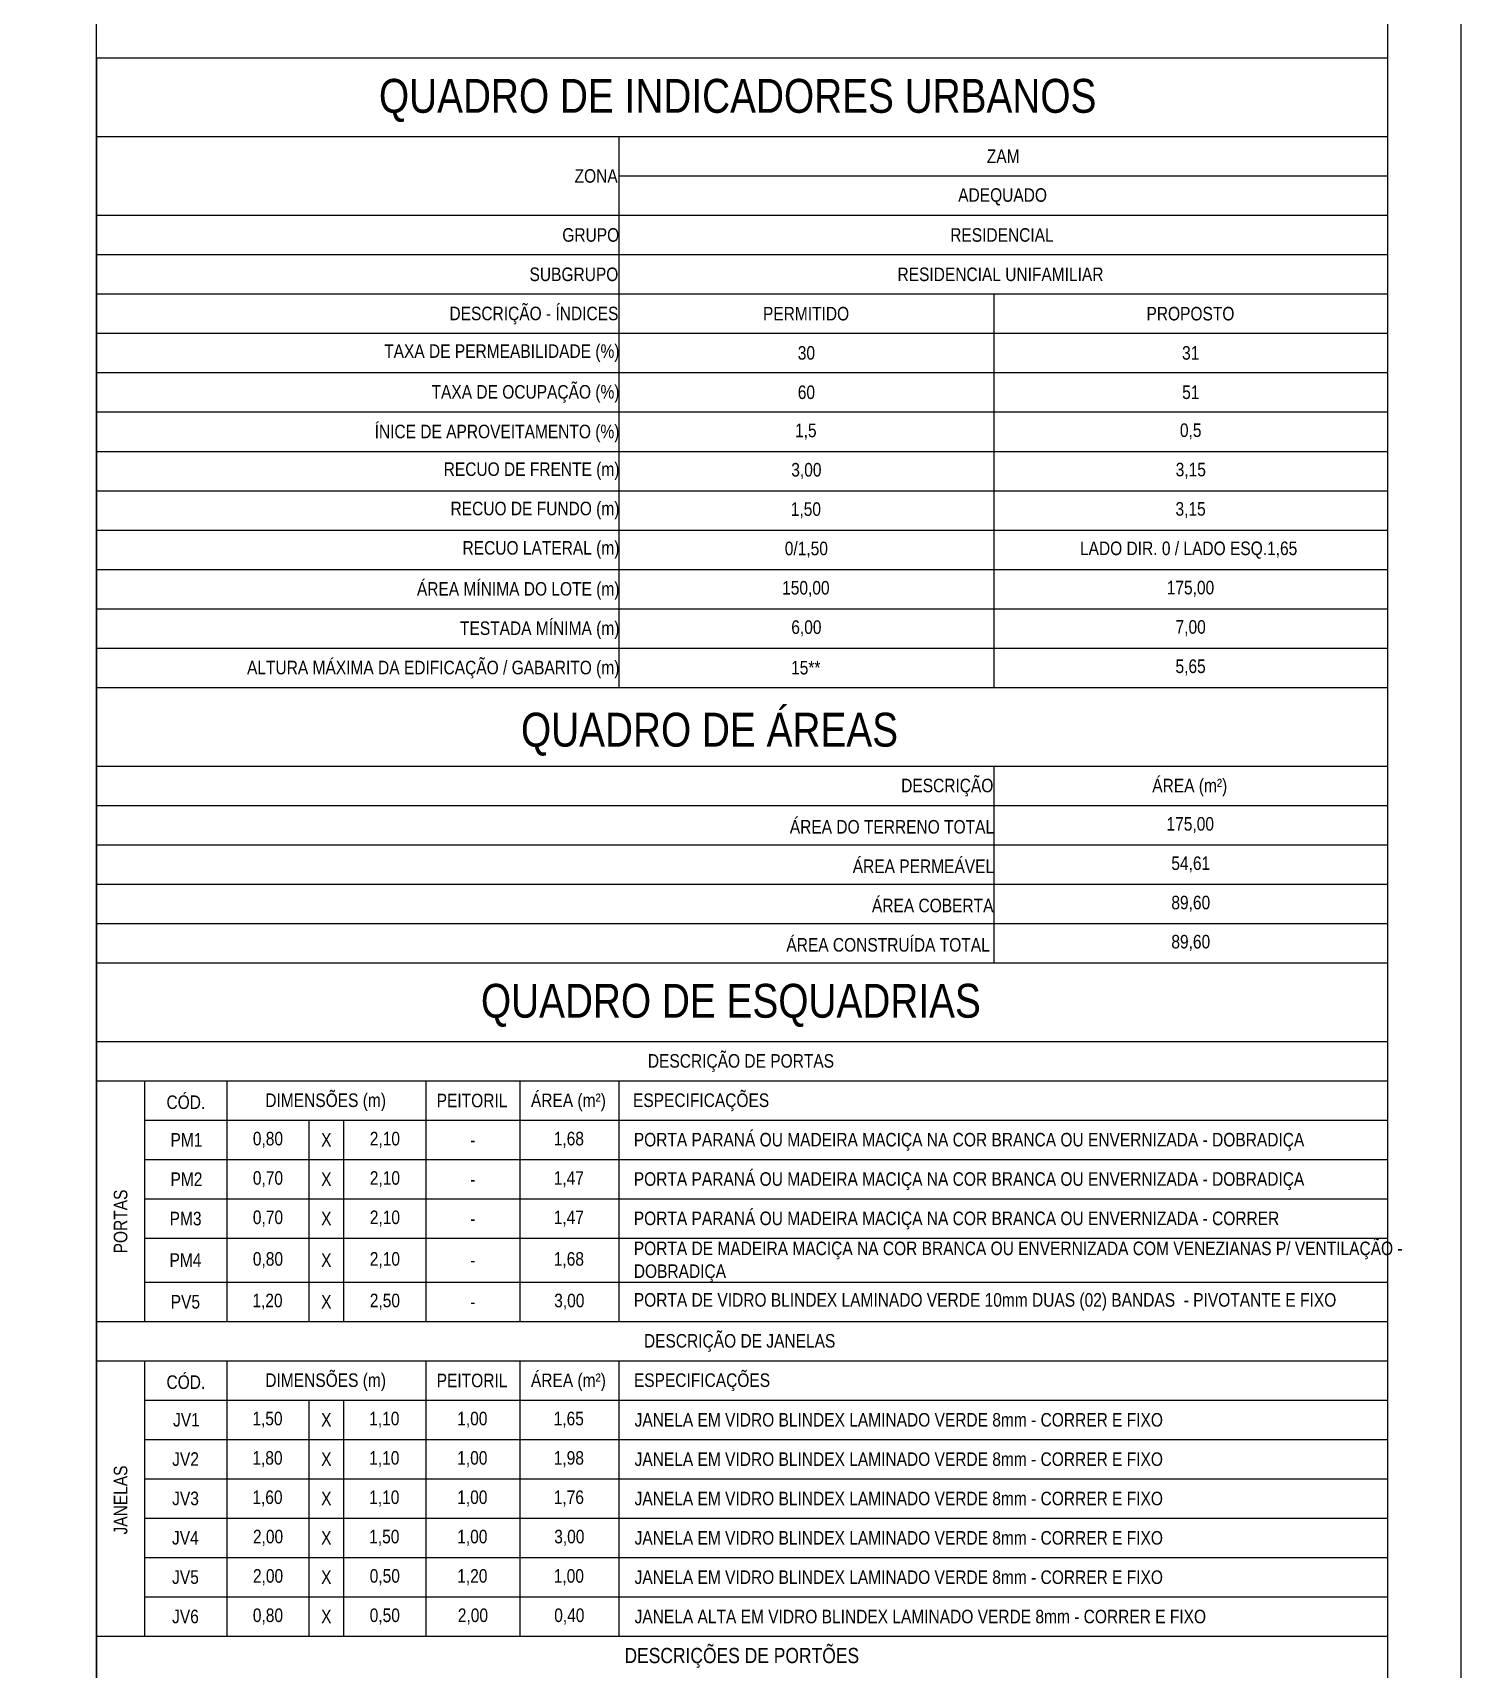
# Model space of a CAD drawing. Header units: millimetres. Extents: x -677 to -23, y -135 to 1112.
# Drawn here: x -37.14 to -22.62, y 861.22 to 877.85 of the extents above; entities that cross this region are included whole.
import ezdxf

# ---------------------------------------------------------------- set-up
doc = ezdxf.new("R2010")
doc.units = ezdxf.units.MM
doc.header["$LTSCALE"] = 20
doc.header["$MEASUREMENT"] = 0
doc.layers.get('0').update_dxf_attribs({"linetype": 'CONTINUOUS'})
doc.styles.add('F2', font='swissc.ttf')

msp = doc.modelspace()

# ---------------------------------------------------------------- linework, layer by layer
at = {"color": 7, "linetype": 'Continuous'}
msp.add_line((-36.496, 859.953), (-36.496, 882.378), dxfattribs=at)
at = {"linetype": 'Continuous'}
for p, q in [((-36.496, 877.599), (-23.371, 877.599)), ((-36.496, 877.599), (-36.496, 859.953)), ((-23.371, 877.599), (-23.371, 859.953)), ((-36.496, 876.799), (-23.371, 876.799)), ((-31.185, 876.799), (-31.185, 871.199)), ((-31.185, 876.399), (-23.371, 876.399)), ((-36.496, 875.999), (-23.371, 875.999)), ((-36.496, 875.599), (-23.371, 875.599)), ((-36.496, 875.199), (-23.371, 875.199)), ((-27.373, 875.199), (-27.373, 871.199)), ((-36.496, 874.799), (-23.371, 874.799)), ((-36.496, 874.399), (-23.371, 874.399)), ((-36.496, 873.999), (-23.371, 873.999)), ((-36.496, 873.599), (-23.371, 873.599)), ((-36.496, 873.199), (-23.371, 873.199)), ((-36.496, 872.799), (-23.371, 872.799)), ((-36.496, 872.399), (-23.371, 872.399)), ((-36.496, 871.999), (-23.371, 871.999)), ((-36.496, 871.599), (-23.371, 871.599)), ((-36.496, 871.199), (-23.371, 871.199)), ((-36.496, 870.399), (-23.371, 870.399)), ((-27.373, 870.399), (-27.373, 868.399)), ((-36.496, 869.999), (-23.371, 869.999)), ((-36.496, 869.599), (-23.371, 869.599)), ((-36.496, 869.199), (-23.371, 869.199)), ((-36.496, 868.799), (-23.371, 868.799)), ((-36.496, 868.399), (-23.371, 868.399)), ((-36.496, 867.599), (-23.371, 867.599)), ((-36.496, 867.199), (-23.371, 867.199)), ((-36.006, 867.199), (-36.006, 864.753)), ((-35.171, 867.199), (-35.171, 864.753)), ((-33.148, 867.199), (-33.148, 864.753)), ((-32.192, 867.199), (-32.192, 864.753)), ((-31.185, 867.199), (-31.185, 864.753)), ((-36.006, 866.799), (-23.371, 866.799)), ((-34.336, 866.799), (-34.336, 864.753)), ((-33.983, 866.799), (-33.983, 864.753)), ((-36.006, 866.399), (-23.371, 866.399)), ((-36.006, 865.999), (-23.371, 865.999)), ((-36.006, 865.599), (-23.371, 865.599)), ((-36.006, 865.153), (-23.371, 865.153)), ((-36.496, 864.753), (-23.371, 864.753)), ((-36.496, 864.353), (-23.371, 864.353)), ((-36.006, 864.353), (-36.006, 861.553)), ((-35.171, 864.353), (-35.171, 861.553)), ((-33.148, 864.353), (-33.148, 861.553)), ((-32.192, 864.353), (-32.192, 861.553)), ((-31.185, 864.353), (-31.185, 861.553)), ((-36.006, 863.953), (-23.371, 863.953)), ((-34.336, 863.953), (-34.336, 861.553)), ((-33.983, 863.953), (-33.983, 861.553)), ((-36.006, 863.553), (-23.371, 863.553)), ((-36.006, 863.153), (-23.371, 863.153)), ((-36.006, 862.753), (-23.371, 862.753)), ((-36.006, 862.353), (-23.371, 862.353)), ((-36.006, 861.953), (-23.371, 861.953)), ((-36.496, 861.553), (-23.371, 861.553))]:
    msp.add_line(p, q, dxfattribs=at)
at = {"color": 2}
msp.add_lwpolyline([(-85.701, 838.578), (-22.621, 838.578), (-22.621, 883.128), (-85.701, 883.128)], close=True, dxfattribs=at)
at = {"color": 5, "linetype": 'Continuous'}
msp.add_lwpolyline([(-83.826, 882.378), (-23.371, 882.378), (-23.371, 839.328), (-83.826, 839.328)], close=True, dxfattribs=at)

# ---------------------------------------------------------------- texts
at = {"color": 7, "linetype": 'Continuous', "style": 'F2'}
for s, height, p in [('QUADRO DE INDICADORES URBANOS', 0.34422, (-33.624, 877.041)), ('ZAM', 0.1377, (-27.444, 876.53)), ('ZONA', 0.1377, (-31.635, 876.33)), ('ADEQUADO', 0.1377, (-27.735, 876.136)), ('GRUPO', 0.1377, (-31.76, 875.73)), ('RESIDENCIAL', 0.13769, (-27.816, 875.73)), ('SUBGRUPO', 0.1377, (-32.093, 875.33)), ('RESIDENCIAL UNIFAMILIAR', 0.13769, (-28.352, 875.33)), ('DESCRIÇÃO - ÍNDICES', 0.13769, (-32.907, 874.932)), ('PERMITIDO', 0.1377, (-29.72, 874.93)), ('PROPOSTO', 0.1377, (-25.821, 874.93)), ('TAXA DE PERMEABILIDADE (%%%)', 0.13769, (-33.571, 874.549)), ('30', 0.1377, (-29.366, 874.531)), ('31', 0.1377, (-25.459, 874.531)), ('TAXA DE OCUPAÇÃO (%%%)', 0.13769, (-33.089, 874.135)), ('60', 0.1377, (-29.366, 874.131)), ('51', 0.1377, (-25.458, 874.131)), ('ÍNICE DE APROVEITAMENTO (%%%)', 0.13769, (-33.668, 873.732)), ('1,5', 0.1377, (-29.394, 873.743)), ('0,5', 0.1377, (-25.481, 873.745)), ('RECUO DE FRENTE (m)', 0.13769, (-32.966, 873.349)), ('3,00', 0.1377, (-29.432, 873.343)), ('3,15', 0.1377, (-25.524, 873.345)), ('RECUO DE FUNDO (m)', 0.13769, (-32.896, 872.949)), ('1,50', 0.1377, (-29.437, 872.943)), ('3,15', 0.1377, (-25.526, 872.945)), ('RECUO LATERAL (m)', 0.13769, (-32.774, 872.549)), ('0/1,50', 0.1377, (-29.498, 872.543)), ('LADO DIR. 0 / LADO ESQ.1,65', 0.13769, (-26.497, 872.544)), ('ÁREA MÍNIMA DO LOTE (m)', 0.13769, (-33.238, 872.132)), ('150,00', 0.1377, (-29.525, 872.143)), ('175,00', 0.1377, (-25.615, 872.145)), ('TESTADA MÍNIMA (m)', 0.13769, (-32.8, 871.732)), ('6,00', 0.1377, (-29.432, 871.743)), ('7,00', 0.1377, (-25.525, 871.745)), ('ALTURA MÁXIMA DA EDIFICAÇÃO / GABARITO (m)', 0.13769, (-34.965, 871.332)), ('15**', 0.1377, (-29.434, 871.331)), ('5,65', 0.1377, (-25.526, 871.345)), ('QUADRO DE ÁREAS', 0.34422, (-32.18, 870.597)), ('DESCRIÇÃO', 0.1377, (-28.315, 870.133)), ('ÁREA (m²)', 0.1377, (-25.762, 870.132)), ('ÁREA DO TERRENO TOTAL', 0.13769, (-29.447, 869.713)), ('175,00', 0.1377, (-25.617, 869.743)), ('ÁREA PERMEÁVEL', 0.13769, (-28.807, 869.312)), ('54,61', 0.1377, (-25.568, 869.343)), ('ÁREA COBERTA', 0.13769, (-28.612, 868.913)), ('89,60', 0.1377, (-25.568, 868.943)), ('ÁREA CONSTRUÍDA TOTAL', 0.13769, (-29.482, 868.513)), ('89,60', 0.1377, (-25.568, 868.545)), ('QUADRO DE ESQUADRIAS', 0.34422, (-32.587, 867.841)), ('DESCRIÇÃO DE PORTAS', 0.13769, (-30.89, 867.333)), ('CÓD.', 0.1377, (-35.784, 866.913)), ('DIMENSÕES (m)', 0.13769, (-34.779, 866.933)), ('PEITORIL', 0.1377, (-33.037, 866.93)), ('ÁREA (m²)', 0.1377, (-32.079, 866.932)), ('ESPECIFICAÇÕES', 0.13769, (-31.041, 866.933)), ('0,80', 0.1377, (-34.906, 866.543)), ('2,10', 0.1377, (-33.717, 866.543)), ('1,68', 0.1377, (-31.847, 866.543)), ('PORTA PARANÁ OU MADEIRA MACIÇA NA COR BRANCA OU ENVERNIZADA - DOBRADIÇA', 0.13769, (-31.033, 866.532)), ('PM1', 0.1377, (-35.743, 866.53)), ('X', 0.138, (-34.212, 866.53)), ('-', 0.138, (-32.696, 866.53)), ('PM2', 0.1377, (-35.743, 866.13)), ('0,70', 0.1377, (-34.906, 866.143)), ('X', 0.138, (-34.212, 866.13)), ('2,10', 0.1377, (-33.717, 866.143)), ('-', 0.138, (-32.696, 866.13)), ('1,47', 0.1377, (-31.847, 866.143)), ('PORTA PARANÁ OU MADEIRA MACIÇA NA COR BRANCA OU ENVERNIZADA - DOBRADIÇA', 0.13769, (-31.033, 866.132)), ('PM3', 0.1377, (-35.752, 865.73)), ('0,70', 0.1377, (-34.906, 865.743)), ('X', 0.138, (-34.212, 865.73)), ('2,10', 0.1377, (-33.717, 865.743)), ('1,47', 0.1377, (-31.847, 865.743)), ('PORTA PARANÁ OU MADEIRA MACIÇA NA COR BRANCA OU ENVERNIZADA - CORRER', 0.13769, (-31.033, 865.732)), ('-', 0.138, (-32.696, 865.73)), ('PORTA DE MADEIRA MACIÇA NA COR BRANCA OU ENVERNIZADA COM VENEZIANAS P/ VENTILAÇÃO -', 0.13769, (-31.033, 865.427)), ('PM4', 0.1377, (-35.753, 865.308)), ('0,80', 0.1377, (-34.906, 865.32)), ('X', 0.138, (-34.212, 865.307)), ('2,10', 0.1377, (-33.717, 865.32)), ('-', 0.138, (-32.696, 865.307)), ('1,68', 0.1377, (-31.847, 865.32)), ('DOBRADIÇA', 0.1377, (-31.033, 865.195)), ('PV5', 0.1377, (-35.741, 864.884)), ('1,20', 0.1377, (-34.911, 864.897)), ('X', 0.138, (-34.212, 864.884)), ('2,50', 0.1377, (-33.717, 864.897)), ('3,00', 0.1377, (-31.842, 864.897)), ('PORTA DE VIDRO BLINDEX LAMINADO VERDE 10mm DUAS (02) BANDAS  - PIVOTANTE E FIXO', 0.13769, (-31.033, 864.903)), ('-', 0.138, (-32.696, 864.884)), ('DESCRIÇÃO DE JANELAS', 0.13769, (-30.93, 864.487)), ('CÓD.', 0.1377, (-35.784, 864.067)), ('DIMENSÕES (m)', 0.13769, (-34.779, 864.087)), ('PEITORIL', 0.1377, (-33.037, 864.084)), ('ÁREA (m²)', 0.1377, (-32.079, 864.086)), ('ESPECIFICAÇÕES', 0.13769, (-31.032, 864.087)), ('JV1', 0.1377, (-35.717, 863.685)), ('1,50', 0.1377, (-34.911, 863.697)), ('X', 0.138, (-34.212, 863.684)), ('1,10', 0.1377, (-33.723, 863.697)), ('1,00', 0.1377, (-32.828, 863.697)), ('1,65', 0.1377, (-31.848, 863.697)), ('JANELA EM VIDRO BLINDEX LAMINADO VERDE 8mm - CORRER E FIXO', 0.13769, (-31.025, 863.684)), ('JV2', 0.1377, (-35.726, 863.285)), ('1,80', 0.1377, (-34.911, 863.297)), ('X', 0.138, (-34.212, 863.284)), ('1,10', 0.1377, (-33.723, 863.297)), ('1,00', 0.1377, (-32.828, 863.297)), ('1,98', 0.1377, (-31.847, 863.297)), ('JANELA EM VIDRO BLINDEX LAMINADO VERDE 8mm - CORRER E FIXO', 0.13769, (-31.025, 863.284)), ('JV3', 0.1377, (-35.726, 862.885)), ('1,60', 0.1377, (-34.911, 862.897)), ('X', 0.138, (-34.212, 862.884)), ('1,10', 0.1377, (-33.723, 862.897)), ('1,00', 0.1377, (-32.828, 862.897)), ('1,76', 0.1377, (-31.847, 862.897)), ('JANELA EM VIDRO BLINDEX LAMINADO VERDE 8mm - CORRER E FIXO', 0.13769, (-31.025, 862.884)), ('JV4', 0.1377, (-35.728, 862.485)), ('2,00', 0.1377, (-34.905, 862.497)), ('X', 0.138, (-34.212, 862.484)), ('1,50', 0.1377, (-33.723, 862.497)), ('1,00', 0.1377, (-32.828, 862.497)), ('3,00', 0.1377, (-31.842, 862.497)), ('JANELA EM VIDRO BLINDEX LAMINADO VERDE 8mm - CORRER E FIXO', 0.13769, (-31.025, 862.484)), ('JV5', 0.1377, (-35.727, 862.085)), ('2,00', 0.1377, (-34.905, 862.097)), ('X', 0.138, (-34.212, 862.084)), ('0,50', 0.1377, (-33.718, 862.097)), ('1,20', 0.1377, (-32.828, 862.097)), ('1,00', 0.1377, (-31.847, 862.097)), ('JANELA EM VIDRO BLINDEX LAMINADO VERDE 8mm - CORRER E FIXO', 0.13769, (-31.025, 862.084)), ('JV6', 0.1377, (-35.727, 861.685)), ('0,80', 0.1377, (-34.906, 861.697)), ('X', 0.138, (-34.212, 861.684)), ('0,50', 0.1377, (-33.718, 861.697)), ('2,00', 0.1377, (-32.822, 861.697)), ('0,40', 0.1377, (-31.842, 861.697)), ('JANELA ALTA EM VIDRO BLINDEX LAMINADO VERDE 8mm - CORRER E FIXO', 0.13769, (-31.025, 861.684)), ('DESCRIÇÕES DE PORTÕES', 0.1549, (-31.128, 861.279))]:
    msp.add_text(s, height=height, dxfattribs=at).set_placement(p)
for s, p in [('PORTAS', (-36.182, 865.445)), ('JANELAS', (-36.182, 862.587))]:
    msp.add_text(s, height=0.1377, rotation=90, dxfattribs=at).set_placement(p)

doc.saveas('drawing.dxf')
